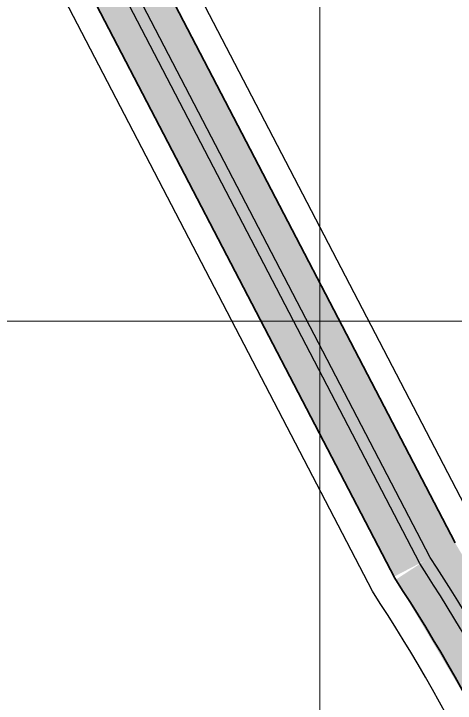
# Model space of a CAD drawing. Header units: millimetres. Extents: x 546597 to 607848, y 1180644 to 1193180.
# Drawn here: x 607499.3 to 607644.5, y 1185874.3 to 1186101.1 of the extents above; entities that cross this region are included whole.
import ezdxf

# ---------------------------------------------------------------- set-up
doc = ezdxf.new("R2010")
doc.units = ezdxf.units.MM
doc.header["$MEASUREMENT"] = 0
doc.layers.get('0').update_dxf_attribs({"linetype": 'CONTINUOUS', "lineweight": 20})
for name, color, linetype, lineweight in [('A-DUONG', 1, 'CONTINUOUS', 35), ('A-LE', 4, 'CONTINUOUS', 25), ('toa do', 2, 'CONTINUOUS', 13)]:
    doc.layers.add(name, color=color, linetype=linetype, lineweight=lineweight)
doc.layers.add('duong HH', color=251, linetype='CONTINUOUS')
doc.layers.add('hatch CX cach ly', color=70, linetype='CONTINUOUS')

# ---------------------------------------------------------------- blocks, each defined once
blk = doc.blocks.new('CROSS')
for p, q in [((0, -5), (0, 5)), ((-5, 0), (5, 0))]:
    blk.add_line(p, q)

msp = doc.modelspace()

# ---------------------------------------------------------------- linework, layer by layer
at = {"layer": 'A-DUONG'}
for p, q in [((607644.5, 1185927.01), (607425.87, 1186347.31)), ((607624.62, 1185915.38), (607405.45, 1186336.72))]:
    msp.add_line(p, q, dxfattribs=at)
msp.add_lwpolyline([(607405.45, 1186336.72), (607393.29, 1186360.21, 0.392063), (607380.5, 1186364.82), (607147.95, 1186266.11), (607018.8, 1186186.93, 0.414676), (607015.51, 1186173.16), (607365.93, 1185603.64, 0.413941), (607379.68, 1185600.35), (607459.71, 1185649.49, 0.020055), (607460.04, 1185649.72), (607491.96, 1185673.03, -0.018927), (607492.91, 1185673.67), (607626.02, 1185756.23), (607682.74, 1185765.06, 0.437312), (607691.09, 1185778.54, 0.064047), (607624.62, 1185915.38)], format="xyb", dxfattribs=at)
at = {"layer": 'A-LE'}
for points in [[(607747.87, 1185673.6, 0.110874), (607651.85, 1185931.31), (607433.41, 1186351.23), (607370.93, 1186471.95), (607355.31, 1186509.55), (607334.66, 1186566.61), (607246.61, 1186887.58), (607097.79, 1187346.99), (607074.17, 1187505.94)], [(607730.04, 1185671.16, 0.111237), (607636.29, 1185922.21), (607417.44, 1186342.94), (607354.59, 1186464.34), (607338.52, 1186503.03), (607317.49, 1186561.16), (607229.36, 1186882.42), (607156.46, 1187107.47)], [(607726.08, 1185670.62, 0.11132), (607632.83, 1185920.19), (607413.88, 1186341.09), (607350.97, 1186462.66), (607334.79, 1186501.58), (607313.67, 1186559.95), (607225.53, 1186881.28), (607152.65, 1187106.25)]]:
    msp.add_lwpolyline(points, format="xyb", dxfattribs=at)
msp.add_lwpolyline([(607683.25, 1185775.19, 0.064518), (607617.28, 1185911.08), (607397.91, 1186332.8), (607385.79, 1186356.22), (607378.89, 1186358.7), (607150.25, 1186261.66), (607021.41, 1186182.66), (607019.76, 1186175.79), (607370.19, 1185606.26), (607377.07, 1185604.62), (607457.09, 1185653.75), (607489.01, 1185677.07, -0.018927), (607490.27, 1185677.92), (607624.24, 1185761.01), (607679.87, 1185769.68)], format="xyb", close=True, dxfattribs=at)
at = {"layer": 'duong HH', "color": 254, "ltscale": 2, "const_width": 23, "flags": 128}
for points in [[(607728.06, 1185670.89, 0.111278), (607634.56, 1185921.2), (607415.66, 1186342.01), (607352.78, 1186463.5), (607336.66, 1186502.31), (607315.58, 1186560.55), (607227.44, 1186881.85), (607078.25, 1187342.41), (607054.9, 1187499.54)], [(607728.06, 1185670.89, 0.111278), (607634.56, 1185921.2), (607415.66, 1186342.01), (607352.78, 1186463.5), (607336.66, 1186502.31), (607315.58, 1186560.55), (607227.44, 1186881.85), (607154.56, 1187106.84)]]:
    msp.add_lwpolyline(points, format="xyb", dxfattribs=at)
at = {"layer": 'hatch CX cach ly', "const_width": 4}
for points in [[(607728.06, 1185670.89, 0.111278), (607634.56, 1185921.2), (607415.66, 1186342.01), (607352.78, 1186463.5), (607336.66, 1186502.31), (607315.58, 1186560.55), (607227.44, 1186881.85), (607078.25, 1187342.41), (607054.9, 1187499.54)], [(607728.06, 1185670.89, 0.111278), (607634.56, 1185921.2), (607415.66, 1186342.01), (607352.78, 1186463.5), (607336.66, 1186502.31), (607315.58, 1186560.55), (607227.44, 1186881.85), (607154.56, 1187106.84)]]:
    msp.add_lwpolyline(points, format="xyb", dxfattribs=at)
at = {"layer": 'hatch CX cach ly', "color": 200, "const_width": 2.5}
for points in [[(607728.06, 1185670.89, 0.111278), (607634.56, 1185921.2), (607415.66, 1186342.01), (607352.78, 1186463.5), (607336.66, 1186502.31), (607315.58, 1186560.55), (607227.44, 1186881.85), (607078.25, 1187342.41), (607054.9, 1187499.54)], [(607728.06, 1185670.89, 0.111278), (607634.56, 1185921.2), (607415.66, 1186342.01), (607352.78, 1186463.5), (607336.66, 1186502.31), (607315.58, 1186560.55), (607227.44, 1186881.85), (607154.56, 1187106.84)]]:
    msp.add_lwpolyline(points, format="xyb", dxfattribs=at)
at = {"layer": 'toa do', "color": 250}
msp.add_line((607599.95, 1188405.4), (607599.95, 1184257), dxfattribs=at)
at = {"layer": 'toa do', "color": 252}
msp.add_line((607842.61, 1186000), (595708.24, 1186000), dxfattribs=at)

# ---------------------------------------------------------------- block references
at = {"layer": 'toa do', "xscale": 2, "yscale": 2, "zscale": 2}
msp.add_blockref('CROSS', (607599.95, 1186000), dxfattribs=at)
msp.add_blockref('CROSS', (607599.95, 1186000), dxfattribs=at)

doc.saveas('drawing.dxf')
